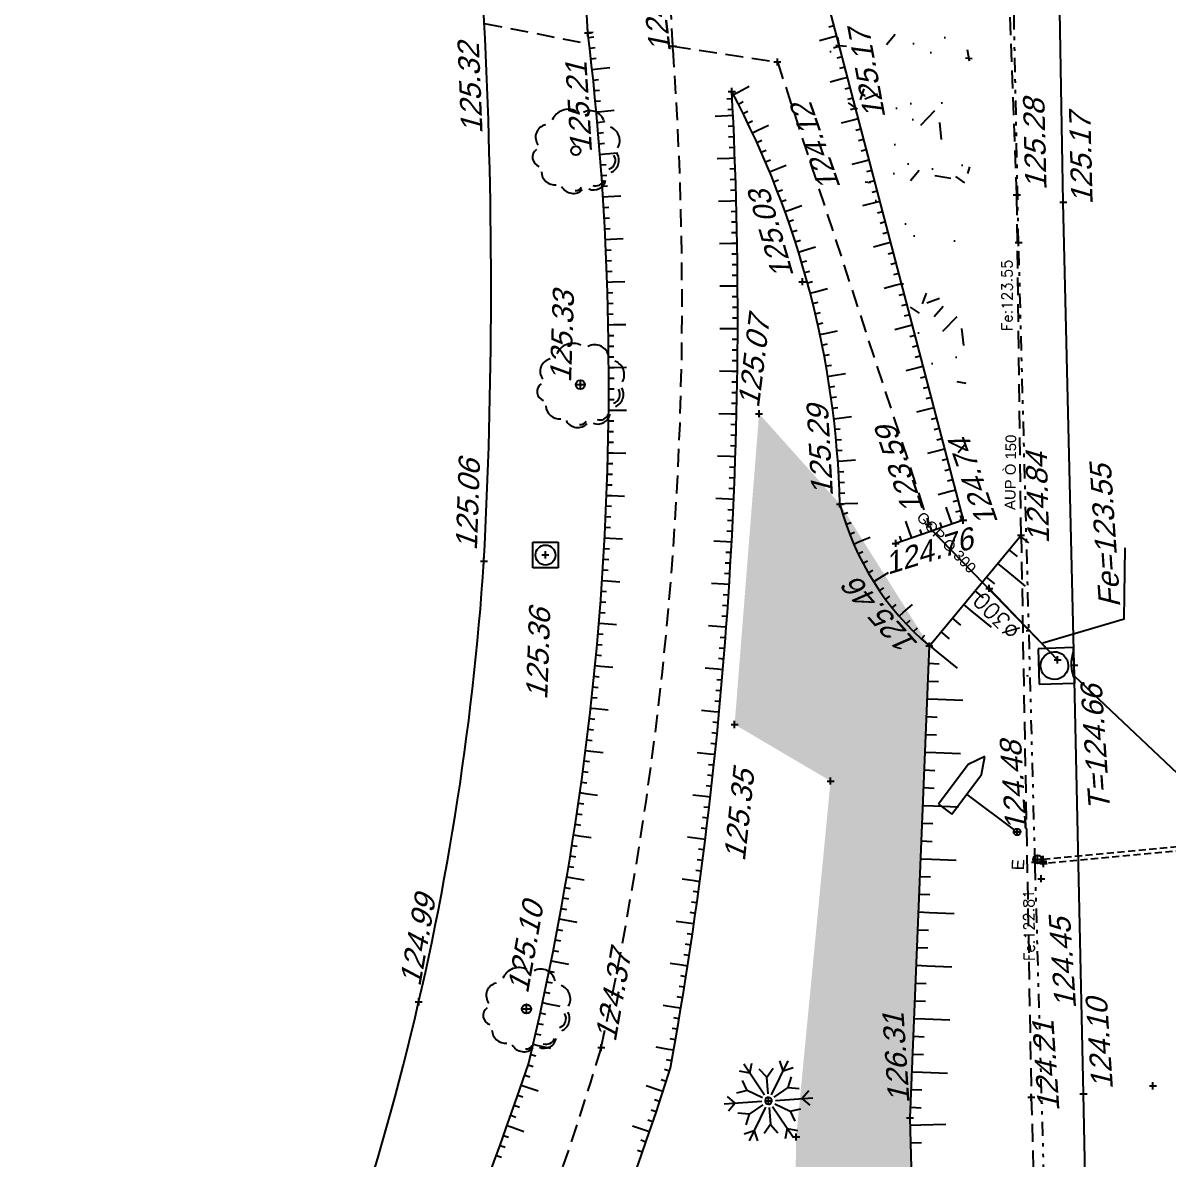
# Model space of a CAD drawing. Header units: metres. Extents: x 1633075 to 1634601, y 8175308 to 8177203.
# Drawn here: x 1633546.88 to 1633579.08, y 8175892.66 to 8175924.62 of the extents above; entities that cross this region are included whole.
import ezdxf

# ---------------------------------------------------------------- set-up
doc = ezdxf.new("R2010")
doc.units = ezdxf.units.M
doc.header["$LTSCALE"] = 2
doc.header["$PDMODE"] = 2
doc.header["$PDSIZE"] = 0.1
for name, pattern in [('201', [0.5, 0.2, -0.1, 0, -0.1, 0, -0.1]), ('211', [0.5, 0.2, -0.1, 0, -0.1, 0, -0.1]), ('266', [2, 1, 1]), ('31', [2, 1, 1]), ('551', [0.15, 0.1, -0.05]), ('CACHE', [0.375, 0.25, -0.125]), ('CACHE2', [4.7625, 3.175, -1.5875]), ('CONTINU', [0])]:
    doc.linetypes.add(name, pattern=pattern)
for name, color, linetype in [('C15785 - ALLEE', 7, 'CACHE'), ('C15785 - ASSAINIS', 6, 'Continuous'), ('C15785 - BORDURES', 7, 'CONTINU'), ('C15785 - BTALUS', 3, 'CACHE'), ('C15785 - EAUP', 5, 'CONTINU'), ('C15785 - EP', 4, 'Continuous'), ('C15785 - HTALUS', 7, 'Continuous'), ('C15785 - MOBILIER', 252, 'Continuous'), ('C15785 - POINT 2D', 7, 'Continuous'), ('C15785 - RECO-GÉN', 5, 'Continuous'), ('C15785 - Talus', 7, 'Continuous'), ('C15785 - VEGET', 3, 'Continuous'), ('C15785 - Z', 7, 'Continuous')]:
    doc.layers.add(name, color=color, linetype=linetype)
doc.styles.add('SIMPLEX', font='simplex_.ttf', dxfattribs={"height": 0.6})
doc.styles.get("Standard").update_dxf_attribs({"font": 'arial.ttf'})
doc.styles.add('TXT', font='txt', dxfattribs={"height": 0.3})
pattern_1 = [(49.50002714, (1050220.128, 8061047.714), (3.640772945, -0.350564668), [0.381, -4.191]), (354.50002714, (1050220.128, 8061047.714), (-0.671486242, 3.827137998), [0.3048, -3.3528]), (99.95102714, (1050220.4313, 8061047.6847), (2.969299724, 3.476555826), [0.3238, -3.5618]), (45.6842271, (1050220.1367, 8061048.73), (5.414037124, -0.888123595), [0.5715, -6.2865]), (96.1356271, (1050220.588, 8061048.656), (4.79108493, 4.906890634), [0.4857, -5.3427]), (350.6840271, (1050220.137, 8061048.73), (4.79109228, 4.90688181), [0.4572, -5.0292]), (20.50002714, (1050220.6425, 8061048.4715), (3.014334644, -2.071692516), [0.381, -4.191]), (325.50002714, (1050220.6425, 8061048.4715), (1.26813822, 3.672833305), [0.3048, -3.3528]), (70.95142714, (1050220.8937, 8061048.2988), (4.282464587, 1.601149064), [0.3238, -3.5618]), (37.00002714, (1050220.1279, 8061047.7139), (0.076526363, 1.6904973657), [0, -3.31216, 0, -3.4036, 0, -3.3655]), (7.00002714, (1050220.1279, 8061047.714), (1.353826008, 1.991873763), [0, -1.94056, 0, -3.23596, 0, -1.2827]), (327.00002714, (1050218.9951, 8061047.7238), (2.7107088696, -0.138233956), [0, -1.27, 0, -3.9624, 0, -5.2578]), (317.00002714, (1050218.487, 8061047.7282), (2.9669082965, 0.482658772), [0, -1.651, 0, -2.63144, 0, -3.7338])]

# ---------------------------------------------------------------- blocks, each defined once
blk = doc.blocks.new('BL19')
at = {"color": 0}
for p, q in [((0.5, 1), (-0.5, 1)), ((-0.5, 1), (-0.5, 0)), ((0.5, 0), (0.5, 1)), ((-0.5, 0), (0.5, 0))]:
    blk.add_line(p, q, dxfattribs=at)
for centre, major_axis, start_param, end_param in [((0.009, 0.554), (-0.275, 0.275), 3.926991, 10.210176), ((0.008, -0.967), (0.742, 0.742), 0.387155, 1.183656)]:
    blk.add_ellipse(centre, major_axis=major_axis, ratio=1, start_param=start_param, end_param=end_param, dxfattribs=at)
blk = doc.blocks.new('TALB100A')
blk.add_line((0, -0.3), (0, -1))
blk = doc.blocks.new('TALB100B')
blk.add_line((0, 0), (0, -0.3))
blk = doc.blocks.new('TALB050A')
blk.add_line((0, -0.15), (0, -0.5))
blk = doc.blocks.new('TALB050B')
blk.add_line((0, 0), (0, -0.15))
blk = doc.blocks.new('T1')
at = {"linetype": '31'}
blk.add_point((0, 0), dxfattribs=at)
blk = doc.blocks.new('ARBN')
blk.add_circle((0, 0), 0.0517)
for centre, radius, start, end in [((-0.088, 0.27), 0.194, 62.9289, 157.9234), ((0.159, 0.288), 0.162, 10.5515, 118.7684), ((-0.313, 0.149), 0.141, 102.3806, 218.1519), ((0.33, 0.115), 0.163, 331.4172, 69.7614), ((-0.381, -0.079), 0.106, 125.5548, 253.3512), ((0.342, -0.106), 0.104, 287.358, 32.9391), ((0.335, -0.105), 0.151, 294.7172, 29.5061), ((-0.236, -0.237), 0.15, 182.2997, 276.8338), ((0.202, -0.304), 0.137, 247.1419, 348.9634), ((0.221, -0.292), 0.104, 254.316, 338.7253), ((-0.027, -0.335), 0.147, 208.1993, 316.9403), ((0.007, -0.38), 0.0689, 259.4414, 333.9219)]:
    blk.add_arc(centre, radius, start, end)
blk = doc.blocks.new('BLSYM082')
at = {"color": 0}
for p, q in [((-0.001, 0.375), (-0.084, 0.459)), ((-0.001, 0.077), (-0.001, 0.5)), ((-0.001, 0.375), (0.083, 0.459)), ((-0.326, 0.188), (-0.356, 0.302)), ((-0.135, 0.231), (-0.252, 0.276)), ((-0.135, 0.231), (-0.117, 0.354)), ((0.132, 0.231), (0.113, 0.355)), ((0.132, 0.231), (0.248, 0.277)), ((0.324, 0.188), (0.354, 0.302)), ((-0.326, 0.188), (-0.439, 0.157)), ((-0.067, 0.038), (-0.434, 0.25)), ((-0.039, 0.066), (-0.135, 0.231)), ((0.038, 0.067), (0.132, 0.231)), ((0.066, 0.039), (0.432, 0.25)), ((0.324, 0.188), (0.438, 0.157)), ((-0.268, -0.001), (-0.365, 0.077)), ((0.077, 0), (0.266, 0.001)), ((0.266, 0.001), (0.363, 0.079)), ((0.266, 0.001), (0.364, -0.077)), ((-0.067, -0.038), (-0.434, -0.25)), ((-0.268, -0.001), (-0.365, -0.079)), ((-0.077, 0), (-0.268, -0.001)), ((-0.039, -0.066), (-0.133, -0.232)), ((-0.001, -0.077), (-0.001, -0.5)), ((0.038, -0.067), (0.133, -0.231)), ((0.067, -0.038), (0.432, -0.25)), ((-0.326, -0.187), (-0.439, -0.157)), ((-0.326, -0.187), (-0.356, -0.301)), ((-0.133, -0.232), (-0.25, -0.277)), ((-0.133, -0.232), (-0.114, -0.355)), ((0.133, -0.231), (0.115, -0.354)), ((0.133, -0.231), (0.25, -0.276)), ((0.324, -0.187), (0.438, -0.157)), ((0.324, -0.187), (0.354, -0.301)), ((-0.001, -0.375), (-0.084, -0.458)), ((-0.001, -0.375), (0.083, -0.458))]:
    blk.add_line(p, q, dxfattribs=at)
blk.add_lwpolyline([(0, 0), (0, 0)], dxfattribs=at)
for start, end in [(0, 180), (180, 0)]:
    blk.add_arc((0, 0), 0.0385, start, end, dxfattribs=at)
blk = doc.blocks.new('TALH050A')
blk.add_line((0, 0.15), (0, 0.5))
blk = doc.blocks.new('TALH050B')
blk.add_line((0, 0), (0, 0.15))

msp = doc.modelspace()

# ---------------------------------------------------------------- hatches: boundary and pattern name
at = {"layer": 'C15785 - VEGET'}
h = msp.add_hatch(dxfattribs=at)
h.set_pattern_fill('AR-CONC', color=256, scale=0.02, angle=-0.5, style=0)
h.set_pattern_definition(pattern_1)
edge = h.paths.add_edge_path()
edge.add_line((1633564.275, 8175960.754), (1633565.298, 8175954.984))
edge.add_line((1633565.298, 8175954.984), (1633566.69, 8175951.114))
edge.add_line((1633566.69, 8175951.114), (1633565.905, 8175943.046))
edge.add_line((1633565.905, 8175943.046), (1633566.477, 8175939.29))
edge.add_line((1633566.477, 8175939.29), (1633566.576, 8175932.491))
edge.add_line((1633566.576, 8175932.491), (1633567.895, 8175929.374))
edge.add_line((1633567.895, 8175929.374), (1633573.319, 8175910.632))
edge.add_line((1633573.319, 8175910.632), (1633573.654, 8175928.042))
edge.add_line((1633573.654, 8175928.042), (1633571.246, 8175960.514))
edge.add_line((1633571.246, 8175960.514), (1633564.666, 8175960.862))
h = msp.add_hatch(dxfattribs=at)
h.set_pattern_fill('AR-CONC', color=256, scale=0.02, angle=-0.5, style=0)
h.set_pattern_definition(pattern_1)
h.paths.add_polyline_path([(1633569.723, 8175827.56), (1633564.784, 8175830.706), (1633565.327, 8175845.854), (1633569.56, 8175850.144), (1633568.097, 8175864.787), (1633568.626, 8175893.281), (1633569.591, 8175903.294), (1633566.894, 8175904.884), (1633567.581, 8175913.627), (1633569.854, 8175911.085), (1633572.368, 8175907.093), (1633571.826, 8175893.819), (1633572.17, 8175869.442), (1633572.913, 8175853.154), (1633572.88, 8175845.469), (1633572.316, 8175837.13), (1633571.582, 8175831.934), (1633571.322, 8175830.19)])

# ---------------------------------------------------------------- linework, layer by layer
at = {"layer": 'C15785 - ALLEE'}
for points in [[(1633574.946, 8175910.21), (1633574.826, 8175919.781), (1633573.888, 8175944.822), (1633572.227, 8175960.552)], [(1633559.857, 8175924.607), (1633562.807, 8175924.029)], [(1633574.946, 8175910.21), (1633575.234, 8175894.398), (1633575.921, 8175870.087)]]:
    msp.add_lwpolyline(points, dxfattribs=at)
at = {"layer": 'C15785 - ASSAINIS'}
for p, q in [((1633561.216, 8175909.291), (1633561.217, 8175910.011)), ((1633561.217, 8175910.011), (1633561.937, 8175910.01)), ((1633561.937, 8175910.01), (1633561.936, 8175909.29)), ((1633561.936, 8175909.29), (1633561.216, 8175909.291))]:
    msp.add_line(p, q, dxfattribs=at)
msp.add_circle((1633561.576, 8175909.65), 0.28, dxfattribs=at)
at = {"layer": 'C15785 - BORDURES'}
msp.add_lwpolyline([(1633577.302, 8175864.945), (1633576.702, 8175894.491), (1633576.439, 8175906.55), (1633576.132, 8175919.579), (1633575.904, 8175932.49)], dxfattribs=at)
for centre, radius, start, end in [((1633413.384, 8175917.139), 146.663, 357.00718, 8.50035), ((1633481.672, 8175914.706), 78.349, 335.11973, 356.17669)]:
    msp.add_arc(centre, radius, start, end, dxfattribs=at)
at = {"layer": 'C15785 - BTALUS'}
msp.add_lwpolyline([(1633565.156, 8175923.968), (1633568.097, 8175923.521), (1633572.348, 8175910.523)], dxfattribs=at)
for centre, radius, start, end in [((1633405.893, 8175916.671), 159.43, 2.6234, 13.88708), ((1633467.449, 8175916.785), 97.97, 347.62951, 4.20471), ((1633487.477, 8175918.192), 78.913, 331.69355, 343.5125)]:
    msp.add_arc(centre, radius, start, end, dxfattribs=at)
at = {"layer": 'C15785 - EAUP', "linetype": '201'}
msp.add_line((1633575.341, 8175901.01), (1633575.571, 8175901.026), dxfattribs=at)
at = {"layer": 'C15785 - EAUP', "linetype": '211'}
msp.add_lwpolyline([(1633574.877, 8175918.439), (1633574.523, 8175935.975), (1633573.614, 8175950.047), (1633572.437, 8175967.219), (1633571.218, 8175979.912), (1633570.516, 8175985.963), (1633571.676, 8175997.918), (1633574.198, 8176009.7), (1633576.178, 8176015.424, -0.035448), (1633581.326, 8176026.287, -0.032532), (1633585.094, 8176031.984, -0.03162), (1633591.714, 8176039.799, -0.037725), (1633599.864, 8176047.147, -0.041893), (1633607.62, 8176052.079, -0.055921), (1633624.174, 8176058.799, -0.055921), (1633641.563, 8176061.637), (1633671.884, 8176064.919, -0.002476), (1633677.865, 8176065.49, 0.00268), (1633683.845, 8176066.065, 0.003489), (1633704.156, 8176068.296, -0.006617)], format="xyb", dxfattribs=at)
msp.add_lwpolyline([(1633575.66, 8175847.477), (1633576.126, 8175856.573), (1633575.855, 8175868.436), (1633575.845, 8175884.157), (1633575.794, 8175884.914), (1633575.341, 8175901.01), (1633574.877, 8175918.439)], dxfattribs=at)
at = {"layer": 'C15785 - EAUP', "linetype": '551'}
msp.add_lwpolyline([(1633590.252, 8175902.36), (1633575.576, 8175900.972), (1633575.565, 8175901.092), (1633590.241, 8175902.48)], dxfattribs=at)
at = {"layer": 'C15785 - EAUP'}
msp.add_circle((1633575.408, 8175901.091, -77.215), 0.12, dxfattribs=at)
at = {"layer": 'C15785 - EP', "linetype": 'CACHE2'}
msp.add_line((1633575.718, 8175906.965), (1633572.399, 8175910.387), dxfattribs=at)
at = {"layer": 'C15785 - EP', "linetype": '266'}
msp.add_line((1633575.974, 8175906.704), (1633574.053, 8175908.714), dxfattribs=at)
at = {"layer": 'C15785 - EP', "linetype": 'CONTINU'}
msp.add_line((1633576.446, 8175906.248), (1633584.524, 8175898.587), dxfattribs=at)
at = {"layer": 'C15785 - EP', "flags": 128}
msp.add_lwpolyline([(1633575.556, 8175907.18), (1633577.847, 8175907.854), (1633577.872, 8175909.856)], dxfattribs=at)
at = {"layer": 'C15785 - HTALUS'}
for p, q in [((1633569.556, 8175925.028), (1633573.319, 8175910.632)), ((1633573.319, 8175910.632), (1633571.421, 8175909.98))]:
    msp.add_line(p, q, dxfattribs=at)
for points in [[(1633567.064, 8175849.696), (1633563.854, 8175844.764), (1633548.507, 8175859.631, -0.271909), (1633547.578, 8175867.758, 0.064875), (1633561.097, 8175895.326, 0.088542), (1633562.77, 8175924.342)], [(1633567.064, 8175849.696), (1633553.393, 8175862.037, -0.180234), (1633550.819, 8175866.713, -0.109851), (1633553.023, 8175870.721, 0.075174), (1633565.092, 8175895.223, 0.057715), (1633566.815, 8175922.691)], [(1633557.861, 8175826.953, 0.651877), (1633571.322, 8175830.19, 0.038386), (1633572.913, 8175853.154), (1633571.826, 8175893.819), (1633572.368, 8175907.093), (1633574.946, 8175910.21)]]:
    msp.add_lwpolyline(points, format="xyb", dxfattribs=at)
for centre, radius, start, end in [((1633351.415, 8175910.254), 211.824, 3.81347, 12.66132), ((1633543.64, 8175910.422), 26.222, 1.4484, 27.8968), ((1633577.417, 8175913.061), 7.817, 194.6397, 229.7666)]:
    msp.add_arc(centre, radius, start, end, dxfattribs=at)
at = {"layer": 'C15785 - MOBILIER'}
for p, q in [((1633573.463, 8175903.755), (1633572.628, 8175902.639)), ((1633573.925, 8175903.985), (1633573.463, 8175903.755)), ((1633573.835, 8175903.478), (1633573.925, 8175903.985)), ((1633573, 8175902.361), (1633573.835, 8175903.478)), ((1633573.417, 8175902.919), (1633574.759, 8175901.916)), ((1633572.628, 8175902.639), (1633573, 8175902.361))]:
    msp.add_line(p, q, dxfattribs=at)
msp.add_circle((1633574.833, 8175901.861), 0.0927, dxfattribs=at)
at = {"layer": 'C15785 - POINT 2D'}
for p in [(1633562.77, 8175924.342), (1633565.156, 8175923.968), (1633568.097, 8175923.521), (1633566.815, 8175922.691), (1633574.826, 8175919.781), (1633576.132, 8175919.579), (1633568.801, 8175917.34), (1633562.557, 8175914.444), (1633567.581, 8175913.627), (1633569.854, 8175911.085), (1633572.348, 8175910.523), (1633573.319, 8175910.632), (1633574.946, 8175910.21), (1633571.421, 8175909.98), (1633559.847, 8175909.482), (1633561.574, 8175909.657), (1633572.368, 8175907.093), (1633576.439, 8175906.55), (1633566.894, 8175904.884), (1633569.591, 8175903.294), (1633574.833, 8175901.861), (1633575.408, 8175901.091), (1633575.516, 8175900.545), (1633558.014, 8175897.083), (1633561.042, 8175896.883), (1633563.145, 8175895.796), (1633578.653, 8175894.721), (1633567.847, 8175894.298), (1633575.234, 8175894.398), (1633576.702, 8175894.491), (1633571.826, 8175893.819), (1633568.626, 8175893.281)]:
    msp.add_point(p, dxfattribs=at)
at = {"layer": 'C15785 - RECO-GÉN'}
msp.add_line((1633575.181, 8175907.515), (1633575.092, 8175907.509), dxfattribs=at)
at = {"layer": 'C15785 - RECO-GÉN', "color": 7}
msp.add_line((1633575.109, 8175906.256), (1633575.159, 8175906.26), dxfattribs=at)

# ---------------------------------------------------------------- block references
at = {"layer": 'C15785 - EAUP'}
for p, rotation in [((1633574.877, 8175918.439), 1.524786148027926), ((1633575.565, 8175901.092), 275.4036711359254), ((1633575.565, 8175901.092), 183.8888561469072), ((1633575.571, 8175901.026), 273.934395144648), ((1633575.341, 8175901.01), 1.524786148027926), ((1633575.576, 8175900.972), 275.4036711359254), ((1633575.576, 8175900.972), 183.8888561469072)]:
    msp.add_blockref('T1', p, dxfattribs=dict(at, rotation=rotation))
at = {"layer": 'C15785 - EP', "rotation": 43.71210514221021}
for p in [(1633574.053, 8175908.714), (1633575.974, 8175906.704)]:
    msp.add_blockref('T1', p, dxfattribs=at)
at = {"layer": 'C15785 - EP', "linetype": 'CACHE2', "rotation": 91.93397923896288}
msp.add_blockref('BL19', (1633576.439, 8175906.55), dxfattribs=at)
at = {"layer": 'C15785 - Talus'}
for name, p, rotation in [('TALB050B', (1633562.769, 8175924.352), 93.81636775281858), ('TALB050B', (1633569.685, 8175924.534), 284.6467393318014), ('TALB050B', (1633562.786, 8175924.207), 96.7259447018777), ('TALB050A', (1633569.761, 8175924.244), 284.6467393318014), ('TALB050B', (1633569.761, 8175924.244), 284.6467393318014), ('TALB050B', (1633562.82, 8175923.909), 96.51811152431719), ('TALB050B', (1633569.837, 8175923.954), 284.6467393318014), ('TALB050B', (1633569.913, 8175923.664), 284.6467393318014), ('TALB050B', (1633562.854, 8175923.611), 96.31027833048515), ('TALB050A', (1633562.886, 8175923.313), 96.1024451527756), ('TALB050B', (1633569.989, 8175923.373), 284.6467393318014), ('TALB050B', (1633562.886, 8175923.313), 96.1024451527756), ('TALB050B', (1633562.918, 8175923.014), 95.89461196247856), ('TALB050A', (1633570.065, 8175923.083), 284.6467393318014), ('TALB050B', (1633570.065, 8175923.083), 284.6467393318014), ('TALB050B', (1633562.948, 8175922.716), 95.68677878014196), ('TALB050A', (1633566.86, 8175922.605), 117.6849707536332), ('TALB050B', (1633570.14, 8175922.793), 284.6467393318014), ('TALB050B', (1633562.977, 8175922.417), 95.4789455976797), ('TALB050B', (1633566.828, 8175922.489), 273.8857161189835), ('TALB050B', (1633566.86, 8175922.605), 117.6849707536332), ('TALB050B', (1633566.998, 8175922.339), 117.0294627188037), ('TALB050B', (1633570.216, 8175922.503), 284.6467393318014), ('TALB050B', (1633563.005, 8175922.119), 95.2711124097558), ('TALB050A', (1633563.005, 8175922.119), 95.2711124097558), ('TALB050B', (1633566.849, 8175922.189), 273.8857161189835), ('TALB050B', (1633567.133, 8175922.071), 116.3739546891586), ('TALB050B', (1633570.292, 8175922.212), 284.6467393318014), ('TALB050B', (1633563.032, 8175921.82), 95.06327923442909), ('TALH050A', (1633566.849, 8175922.012), 92.69246013961956), ('TALH050B', (1633566.849, 8175922.012), 92.69246013961956), ('TALB050B', (1633567.264, 8175921.802), 115.7184466443901), ('TALB050A', (1633567.393, 8175921.53), 115.0629386144435), ('TALB050A', (1633570.368, 8175921.922), 284.6467393318014), ('TALB050B', (1633570.368, 8175921.922), 284.6467393318014), ('TALB050B', (1633563.058, 8175921.521), 94.8554460486428), ('TALH050B', (1633566.862, 8175921.713), 92.54876056087186), ('TALH050B', (1633566.875, 8175921.413), 92.40506097324726), ('TALB050B', (1633567.393, 8175921.53), 115.0629386144435), ('TALB050B', (1633570.444, 8175921.632), 284.6467393318014), ('TALB050B', (1633563.083, 8175921.222), 94.64761285676208), ('TALH050B', (1633566.887, 8175921.113), 92.26136139486674), ('TALB050B', (1633567.518, 8175921.258), 114.4074305966365), ('TALB050B', (1633570.52, 8175921.342), 284.6467393318014), ('TALB050B', (1633563.107, 8175920.923), 94.43977968020538), ('TALB050A', (1633563.107, 8175920.923), 94.43977968020538), ('TALH050A', (1633566.899, 8175920.813), 92.11766180371033), ('TALH050B', (1633566.899, 8175920.813), 92.11766180371033), ('TALB050B', (1633567.641, 8175920.984), 113.7519225557071), ('TALB050B', (1633567.76, 8175920.709), 113.096414514003), ('TALB050B', (1633570.596, 8175921.051), 284.6467393318014), ('TALB050B', (1633563.13, 8175920.624), 94.23194649668427), ('TALH050B', (1633566.91, 8175920.513), 91.97396221756884), ('TALB050B', (1633567.876, 8175920.432), 112.4409064725258), ('TALB050A', (1633567.876, 8175920.432), 112.4409064725258), ('TALB050A', (1633570.671, 8175920.761), 284.6467393318014), ('TALB050B', (1633570.671, 8175920.761), 284.6467393318014), ('TALB050B', (1633570.747, 8175920.471), 284.6467393318014), ('TALB050B', (1633563.151, 8175920.325), 94.02411331874113), ('TALH050B', (1633566.92, 8175920.214), 91.83026263900186), ('TALB050B', (1633567.989, 8175920.154), 111.7853984651283), ('TALB050B', (1633570.823, 8175920.181), 284.6467393318014), ('TALB050B', (1633563.172, 8175920.025), 93.81628012781246), ('TALH050B', (1633566.929, 8175919.914), 91.68656305754725), ('TALB050B', (1633568.099, 8175919.875), 111.1298904350725), ('TALB050B', (1633570.899, 8175919.89), 284.6467393318014), ('TALB050B', (1633563.191, 8175919.726), 93.60844695154219), ('TALB050A', (1633563.191, 8175919.726), 93.60844695154219), ('TALH050A', (1633566.937, 8175919.614), 91.54286346446641), ('TALH050B', (1633566.937, 8175919.614), 91.54286346446641), ('TALB050B', (1633568.205, 8175919.595), 110.4743823817822), ('TALB050A', (1633568.309, 8175919.313), 109.818874357199), ('TALB050A', (1633570.975, 8175919.6), 284.6467393318014), ('TALB050B', (1633570.975, 8175919.6), 284.6467393318014), ('TALB050B', (1633563.209, 8175919.427), 93.40061375844147), ('TALH050B', (1633566.945, 8175919.314), 91.39916387742237), ('TALB050B', (1633568.309, 8175919.313), 109.818874357199), ('TALB050B', (1633571.051, 8175919.31), 284.6467393318014), ('TALB050B', (1633563.227, 8175919.127), 93.19278058001838), ('TALB050B', (1633563.243, 8175918.828), 92.98494739454935), ('TALH050B', (1633566.952, 8175919.014), 91.25546429928545), ('TALB050B', (1633568.409, 8175919.03), 109.1633663258635), ('TALB050B', (1633571.127, 8175919.02), 284.6467393318014), ('TALB050B', (1633563.258, 8175918.528), 92.77711420941543), ('TALB050A', (1633563.258, 8175918.528), 92.77711420941543), ('TALH050B', (1633566.958, 8175918.714), 91.1117647075075), ('TALB050B', (1633568.506, 8175918.746), 108.5078582907274), ('TALB050B', (1633571.202, 8175918.729), 284.6467393318014), ('TALB050B', (1633563.272, 8175918.228), 92.56928102379473), ('TALH050A', (1633566.964, 8175918.414), 90.9680651307496), ('TALH050B', (1633566.964, 8175918.414), 90.9680651307496), ('TALB050B', (1633568.599, 8175918.461), 107.8523502602724), ('TALB050B', (1633568.69, 8175918.175), 107.1968422173364), ('TALB050A', (1633568.69, 8175918.175), 107.1968422173364), ('TALB050A', (1633571.278, 8175918.439), 284.6467393318014), ('TALB050B', (1633571.278, 8175918.439), 284.6467393318014), ('TALB050B', (1633563.285, 8175917.929), 92.36144784241205), ('TALH050B', (1633566.968, 8175918.114), 90.82436554733685), ('TALB050B', (1633568.777, 8175917.888), 106.5413342028039), ('TALB050B', (1633571.354, 8175918.149), 284.6467393318014), ('TALB050B', (1633563.297, 8175917.629), 92.15361466543968), ('TALH050B', (1633566.972, 8175917.814), 90.68066595881665), ('TALB050B', (1633568.86, 8175917.6), 105.885826168015), ('TALB050B', (1633571.43, 8175917.859), 284.6467393318014), ('TALB050B', (1633571.506, 8175917.568), 284.6467393318014), ('TALB050B', (1633563.307, 8175917.329), 91.94578147449315), ('TALB050A', (1633563.307, 8175917.329), 91.94578147449315), ('TALH050B', (1633566.975, 8175917.514), 90.53696637043808), ('TALB050B', (1633568.941, 8175917.311), 105.2303181310476), ('TALB050A', (1633571.582, 8175917.278), 284.6467393318014), ('TALB050B', (1633571.582, 8175917.278), 284.6467393318014), ('TALB050B', (1633563.317, 8175917.029), 91.73794829242345), ('TALH050A', (1633566.978, 8175917.214), 90.39326678412144), ('TALH050B', (1633566.978, 8175917.214), 90.39326678412144), ('TALH050B', (1633566.979, 8175916.914), 90.24956720363994), ('TALB050B', (1633569.018, 8175917.021), 104.5748101005852), ('TALB050A', (1633569.018, 8175917.021), 104.5748101005852), ('TALB050B', (1633571.658, 8175916.988), 284.6467393318014), ('TALB050B', (1633563.326, 8175916.729), 91.5301151084831), ('TALH050B', (1633566.98, 8175916.614), 90.1058676188552), ('TALB050B', (1633569.092, 8175916.73), 103.9193020678369), ('TALB050B', (1633571.733, 8175916.698), 284.6467393318014), ('TALB050B', (1633563.333, 8175916.429), 91.32228192614298), ('TALH050B', (1633566.981, 8175916.314), 89.96216803300793), ('TALB050B', (1633569.162, 8175916.439), 103.2637940262497), ('TALB050B', (1633571.809, 8175916.407), 284.6467393318014), ('TALB050B', (1633563.339, 8175916.129), 91.11444874449755), ('TALB050A', (1633563.339, 8175916.129), 91.11444874449755), ('TALH050A', (1633566.98, 8175916.014), 89.81846844935592), ('TALH050B', (1633566.98, 8175916.014), 89.81846844935592), ('TALB050B', (1633569.23, 8175916.146), 102.608286009294), ('TALB050A', (1633569.293, 8175915.853), 101.95277796252), ('TALB050A', (1633571.885, 8175916.117), 284.6467393318014), ('TALB050B', (1633571.885, 8175916.117), 284.6467393318014), ('TALB050B', (1633563.345, 8175915.829), 90.90661556440149), ('TALH050B', (1633566.979, 8175915.714), 89.67476887115083), ('TALB050B', (1633569.293, 8175915.853), 101.95277796252), ('TALB050B', (1633571.961, 8175915.827), 284.6467393318014), ('TALB050B', (1633563.349, 8175915.529), 90.69878237401836), ('TALH050B', (1633566.977, 8175915.414), 89.53106928783882), ('TALB050B', (1633569.354, 8175915.559), 101.2972699312884), ('TALB050B', (1633569.411, 8175915.265), 100.6417619065226), ('TALB050B', (1633572.037, 8175915.537), 284.6467393318014), ('TALB050B', (1633563.352, 8175915.229), 90.49094918635411), ('TALH050B', (1633566.974, 8175915.114), 89.38736968999154), ('TALB050B', (1633569.465, 8175914.97), 99.9862538647233), ('TALB050B', (1633572.113, 8175915.246), 284.6467393318014), ('TALB050B', (1633563.354, 8175914.929), 90.28311600156077), ('TALB050A', (1633563.354, 8175914.929), 90.28311600156077), ('TALH050A', (1633566.97, 8175914.814), 89.24367010778697), ('TALH050B', (1633566.97, 8175914.814), 89.24367010778697), ('TALB050B', (1633569.515, 8175914.674), 99.33074584297802), ('TALB050A', (1633569.515, 8175914.674), 99.33074584297802), ('TALB050A', (1633572.189, 8175914.956), 284.6467393318014), ('TALB050B', (1633572.189, 8175914.956), 284.6467393318014), ('TALB050B', (1633572.264, 8175914.666), 284.6467393318014), ('TALB050B', (1633563.355, 8175914.629), 90.07528282027026), ('TALB050B', (1633563.355, 8175914.329), 89.86744964225568), ('TALH050B', (1633566.966, 8175914.514), 89.09997052961023), ('TALB050B', (1633569.562, 8175914.378), 98.6752377977069), ('TALB050B', (1633572.34, 8175914.376), 284.6467393318014), ('TALB050B', (1633563.354, 8175914.029), 89.65961645428253), ('TALH050B', (1633566.961, 8175914.214), 88.95627094751728), ('TALB050B', (1633569.605, 8175914.081), 98.01972977077907), ('TALB050B', (1633572.416, 8175914.085), 284.6467393318014), ('TALB050B', (1633563.351, 8175913.73), 89.45178327019863), ('TALB050A', (1633563.351, 8175913.73), 89.45178327019863), ('TALH050B', (1633566.955, 8175913.914), 88.81257136394339), ('TALB050B', (1633569.646, 8175913.784), 97.36422174458241), ('TALB050A', (1633572.492, 8175913.795), 284.6467393318014), ('TALB050B', (1633572.492, 8175913.795), 284.6467393318014), ('TALB050B', (1633563.348, 8175913.43), 89.24395008971175), ('TALH050A', (1633566.948, 8175913.615), 88.66887176852582), ('TALH050B', (1633566.948, 8175913.615), 88.66887176852582), ('TALB050B', (1633569.682, 8175913.486), 96.70871371521), ('TALB050A', (1633569.682, 8175913.486), 96.70871371521), ('TALB050B', (1633572.568, 8175913.505), 284.6467393318014), ('TALB050B', (1633563.343, 8175913.13), 89.03611689983241), ('TALH050B', (1633566.941, 8175913.315), 88.52517219072384), ('TALB050B', (1633569.716, 8175913.188), 96.05320567445497), ('TALB050B', (1633572.644, 8175913.215), 284.6467393318014), ('TALB050B', (1633563.338, 8175912.83), 88.8282837278374), ('TALH050B', (1633566.924, 8175912.715), 88.23777301452488), ('TALH050B', (1633566.933, 8175913.015), 88.38147260945323), ('TALB050B', (1633569.746, 8175912.889), 95.39769764649776), ('TALB050B', (1633572.72, 8175912.924), 284.6467393318014), ('TALB050B', (1633563.331, 8175912.53), 88.62045053442036), ('TALB050A', (1633563.331, 8175912.53), 88.62045053442036), ('TALH050A', (1633566.914, 8175912.415), 88.09407343549535), ('TALH050B', (1633566.914, 8175912.415), 88.09407343549535), ('TALB050B', (1633569.772, 8175912.59), 94.74218961710017), ('TALB050A', (1633572.795, 8175912.634), 284.6467393318014), ('TALB050B', (1633572.795, 8175912.634), 284.6467393318014), ('TALB050B', (1633563.323, 8175912.23), 88.41261736026183), ('TALH050B', (1633566.904, 8175912.115), 87.95037384830592), ('TALB050B', (1633569.795, 8175912.291), 94.08668157194985), ('TALB050A', (1633569.795, 8175912.291), 94.08668157194985), ('TALB050B', (1633572.871, 8175912.344), 284.6467393318014), ('TALB050B', (1633563.314, 8175911.93), 88.20478416751516), ('TALH050B', (1633566.893, 8175911.815), 87.80667427268003), ('TALB050B', (1633569.815, 8175911.992), 93.43117354449323), ('TALB050B', (1633572.947, 8175912.054), 284.6467393318014), ('TALB050B', (1633573.023, 8175911.763), 284.6467393318014), ('TALB050B', (1633563.305, 8175911.63), 87.9969509950621), ('TALH050B', (1633566.881, 8175911.516), 87.66297468256529), ('TALB050B', (1633569.831, 8175911.692), 92.77566550945659), ('TALB050A', (1633573.099, 8175911.473), 284.6467393318014), ('TALB050B', (1633573.099, 8175911.473), 284.6467393318014), ('TALB050B', (1633563.294, 8175911.33), 87.78911780671548), ('TALB050A', (1633563.294, 8175911.33), 87.78911780671548), ('TALH050A', (1633566.868, 8175911.216), 87.51927509794898), ('TALH050B', (1633566.868, 8175911.216), 87.51927509794898), ('TALB050B', (1633569.844, 8175911.393), 92.12015747783641), ('TALB050A', (1633569.853, 8175911.093), 91.4646494524051), ('TALB050B', (1633573.175, 8175911.183), 284.6467393318014), ('TALB050B', (1633563.281, 8175911.031), 87.58128461605355), ('TALH050B', (1633566.855, 8175910.916), 87.37557551041547), ('TALB050B', (1633569.853, 8175911.093), 91.4646494524051), ('TALB050B', (1633569.933, 8175910.804), 106.7841041471903), ('TALB050A', (1633573.006, 8175910.525), 198.9733200376072), ('TALB050B', (1633573.251, 8175910.893), 284.6467393318014), ('TALB050B', (1633563.268, 8175910.731), 87.37345143833547), ('TALH050B', (1633566.841, 8175910.617), 87.23187593319133), ('TALB050B', (1633570.025, 8175910.518), 108.9829377712783), ('TALB050A', (1633571.871, 8175910.134), 198.9733200376072), ('TALB050B', (1633572.438, 8175910.329), 198.9733200376072), ('TALB050B', (1633572.722, 8175910.427), 198.9733200376072), ('TALB050B', (1633573.006, 8175910.525), 198.9733200376072), ('TALB050B', (1633573.29, 8175910.622), 198.9733200376072), ('TALB050B', (1633563.254, 8175910.431), 87.16561825398931), ('TALH050B', (1633566.826, 8175910.317), 87.0881763467082), ('TALB050B', (1633570.128, 8175910.236), 111.1817713970962), ('TALB050A', (1633570.242, 8175909.959), 113.3806050161123), ('TALB050B', (1633571.587, 8175910.037), 198.9733200376072), ('TALB050B', (1633571.871, 8175910.134), 198.9733200376072), ('TALB050B', (1633572.155, 8175910.232), 198.9733200376072), ('TALB100B', (1633574.925, 8175910.184), 50.39998428877162), ('TALB050B', (1633563.222, 8175909.832), 86.74995189033677), ('TALB050B', (1633563.239, 8175910.132), 86.95778507337324), ('TALB050A', (1633563.239, 8175910.132), 86.95778507337324), ('TALH050A', (1633566.811, 8175910.017), 86.944476755839), ('TALH050B', (1633566.811, 8175910.017), 86.944476755839), ('TALB050B', (1633570.242, 8175909.959), 113.3806050161123), ('TALB050B', (1633563.205, 8175909.533), 86.54211869650817), ('TALH050B', (1633566.794, 8175909.718), 86.80077717587069), ('TALB050B', (1633570.366, 8175909.686), 115.5794386297185), ('TALB100B', (1633574.606, 8175909.799), 50.39998428877162), ('TALB050B', (1633563.186, 8175909.233), 86.33428552353558), ('TALH050B', (1633566.777, 8175909.418), 86.65707758786819), ('TALB050B', (1633570.501, 8175909.418), 117.7782722631771), ('TALB050B', (1633570.645, 8175909.155), 119.9771058745259), ('TALB100B', (1633574.287, 8175909.413), 50.39998428877162), ('TALB100A', (1633574.287, 8175909.413), 50.39998428877162), ('TALB050B', (1633563.166, 8175908.934), 86.1264523328141), ('TALB050A', (1633563.166, 8175908.934), 86.1264523328141), ('TALH050A', (1633566.741, 8175908.819), 86.36967841442879), ('TALH050B', (1633566.759, 8175909.119), 86.51337800692892), ('TALB050B', (1633570.8, 8175908.898), 122.1759395103498), ('TALB050A', (1633570.8, 8175908.898), 122.1759395103498), ('TALB100B', (1633573.968, 8175909.028), 50.39998428877162), ('TALB050B', (1633563.145, 8175908.634), 85.91861914940463), ('TALH050B', (1633566.721, 8175908.52), 86.22597883849615), ('TALH050B', (1633566.741, 8175908.819), 86.36967841442879), ('TALB050B', (1633570.965, 8175908.647), 124.3747731073317), ('TALB100B', (1633573.65, 8175908.643), 50.39998428877162), ('TALB050B', (1633563.123, 8175908.335), 85.71078597426082), ('TALH050B', (1633566.701, 8175908.221), 86.08227924741199), ('TALB050B', (1633571.139, 8175908.403), 126.5736067212607), ('TALB050B', (1633571.322, 8175908.166), 128.7724403386477), ('TALB050A', (1633571.515, 8175907.935), 130.9712739792987), ('TALB100B', (1633573.331, 8175908.258), 50.39998428877162), ('TALB050B', (1633563.1, 8175908.036), 85.50295279300943), ('TALH050B', (1633566.68, 8175907.921), 85.93857966892853), ('TALB050B', (1633571.515, 8175907.935), 130.9712739792987), ('TALB100A', (1633573.331, 8175908.258), 50.39998428877162), ('TALB050B', (1633563.076, 8175907.737), 85.29511959674088), ('TALB050A', (1633563.076, 8175907.737), 85.29511959674088), ('TALH050A', (1633566.659, 8175907.622), 85.79488008476588), ('TALH050B', (1633566.659, 8175907.622), 85.79488008476588), ('TALB050B', (1633571.716, 8175907.713), 133.1701075898432), ('TALB050B', (1633571.925, 8175907.498), 135.3689412195609), ('TALB100B', (1633573.012, 8175907.872), 50.39998428877162), ('TALB050B', (1633563.051, 8175907.438), 85.08728642020974), ('TALH050B', (1633566.636, 8175907.323), 85.65118049038847), ('TALB050B', (1633572.143, 8175907.291), 137.5677748209532), ('TALB100B', (1633572.694, 8175907.487), 50.39998428877162), ('TALB050B', (1633563.025, 8175907.139), 84.87945324105918), ('TALH050B', (1633566.613, 8175907.024), 85.50748091320973), ('TALB100B', (1633572.375, 8175907.102), 50.39998428877162), ('TALB050B', (1633562.998, 8175906.841), 84.67162004495671), ('TALH050B', (1633566.589, 8175906.725), 85.3637813310589), ('TALB100B', (1633572.348, 8175906.605), 87.66242865428639), ('TALB100A', (1633572.375, 8175907.102), 50.39998428877162), ('TALB050B', (1633562.969, 8175906.542), 84.46378686788506), ('TALB050A', (1633562.969, 8175906.542), 84.46378686788506), ('TALH050A', (1633566.565, 8175906.426), 85.220081743794), ('TALH050B', (1633566.565, 8175906.426), 85.220081743794), ('TALB050B', (1633562.94, 8175906.243), 84.25595368633681), ('TALH050B', (1633566.539, 8175906.127), 85.07638216499163), ('TALB100B', (1633572.327, 8175906.105), 87.66242865428639), ('TALB050B', (1633562.878, 8175905.647), 83.84028731674495), ('TALB050B', (1633562.909, 8175905.945), 84.04812049192556), ('TALH050B', (1633566.513, 8175905.828), 84.93268257702074), ('TALB050B', (1633562.845, 8175905.348), 83.63245412850519), ('TALB050A', (1633562.845, 8175905.348), 83.63245412850519), ('TALH050B', (1633566.486, 8175905.529), 84.78898298428287), ('TALB100B', (1633572.307, 8175905.606), 87.66242865428639), ('TALB100A', (1633572.307, 8175905.606), 87.66242865428639), ('TALB050B', (1633562.811, 8175905.05), 83.42462093966907), ('TALH050A', (1633566.459, 8175905.231), 84.64528340917094), ('TALH050B', (1633566.459, 8175905.231), 84.64528340917094), ('TALB100B', (1633572.287, 8175905.106), 87.66242865428639), ('TALB050B', (1633562.776, 8175904.752), 83.21678776780693), ('TALH050B', (1633566.43, 8175904.932), 84.50158381607635), ('TALB050B', (1633562.74, 8175904.455), 83.00895457965827), ('TALH050B', (1633566.371, 8175904.335), 84.2141846580743), ('TALH050B', (1633566.401, 8175904.633), 84.35788422746096), ('TALB100B', (1633572.266, 8175904.606), 87.66242865428639), ('TALB050B', (1633562.703, 8175904.157), 82.80112139363851), ('TALB050A', (1633562.703, 8175904.157), 82.80112139363851), ('TALH050A', (1633566.341, 8175904.036), 84.07048506151249), ('TALH050B', (1633566.341, 8175904.036), 84.07048506151249), ('TALB100B', (1633572.246, 8175904.107), 87.66242865428639), ('TALB100A', (1633572.246, 8175904.107), 87.66242865428639), ('TALB050B', (1633562.665, 8175903.859), 82.5932882152183), ('TALH050B', (1633566.309, 8175903.738), 83.92678547887189), ('TALB050B', (1633562.626, 8175903.562), 82.38545503043123), ('TALH050B', (1633566.277, 8175903.44), 83.78308589883099), ('TALB100B', (1633572.225, 8175903.607), 87.66242865428639), ('TALB050B', (1633562.586, 8175903.265), 82.17762185102008), ('TALH050B', (1633566.244, 8175903.142), 83.63938631951184), ('TALB100B', (1633572.205, 8175903.108), 87.66242865428639), ('TALB050B', (1633562.544, 8175902.967), 81.96978866258672), ('TALB050A', (1633562.544, 8175902.967), 81.96978866258672), ('TALH050A', (1633566.211, 8175902.843), 83.49568672363156), ('TALH050B', (1633566.211, 8175902.843), 83.49568672363156), ('TALB050B', (1633562.502, 8175902.67), 81.76195548483253), ('TALH050B', (1633566.176, 8175902.545), 83.35198713992251), ('TALB100B', (1633572.185, 8175902.608), 87.66242865428639), ('TALB100A', (1633572.185, 8175902.608), 87.66242865428639), ('TALB050B', (1633562.458, 8175902.374), 81.5541222960093), ('TALH050B', (1633566.141, 8175902.247), 83.20828755855196), ('TALB100B', (1633572.164, 8175902.108), 87.66242865428639), ('TALB050B', (1633562.368, 8175901.78), 81.13845593288767), ('TALB050B', (1633562.414, 8175902.077), 81.34628910261074), ('TALH050B', (1633566.105, 8175901.95), 83.06458796882488), ('TALB050B', (1633562.321, 8175901.484), 80.93062274287121), ('TALB050A', (1633562.368, 8175901.78), 81.13845593288767), ('TALH050A', (1633566.069, 8175901.652), 82.92088838715993), ('TALH050B', (1633566.069, 8175901.652), 82.92088838715993), ('TALB100B', (1633572.144, 8175901.609), 87.66242865428639), ('TALB050B', (1633562.273, 8175901.188), 80.72278956437144), ('TALH050B', (1633566.031, 8175901.354), 82.77718880963198), ('TALB050B', (1633562.224, 8175900.892), 80.51495637865396), ('TALH050B', (1633565.993, 8175901.057), 82.63348922588487), ('TALB100B', (1633572.124, 8175901.109), 87.66242865428639), ('TALB100A', (1633572.124, 8175901.109), 87.66242865428639), ('TALB050B', (1633562.174, 8175900.596), 80.30712319207669), ('TALB050A', (1633562.174, 8175900.596), 80.30712319207669), ('TALH050A', (1633565.915, 8175900.462), 82.3460900444937), ('TALH050B', (1633565.915, 8175900.462), 82.3460900444937), ('TALH050B', (1633565.954, 8175900.759), 82.48978962532227), ('TALB100B', (1633572.103, 8175900.61), 87.66242865428639), ('TALB050B', (1633562.123, 8175900.301), 80.09929001174486), ('TALH050B', (1633565.875, 8175900.165), 82.2023904654714), ('TALB050B', (1633562.071, 8175900.005), 79.89145683111995), ('TALH050B', (1633565.833, 8175899.867), 82.05869088540999), ('TALB100B', (1633572.083, 8175900.11), 87.66242865428639), ('TALB050B', (1633562.018, 8175899.71), 79.68362363947394), ('TALH050B', (1633565.792, 8175899.57), 81.91499130058536), ('TALB100B', (1633572.062, 8175899.611), 87.66242865428639), ('TALB100A', (1633572.062, 8175899.611), 87.66242865428639), ('TALB050B', (1633561.964, 8175899.415), 79.47579045234278), ('TALB050A', (1633561.964, 8175899.415), 79.47579045234278), ('TALH050A', (1633565.749, 8175899.273), 81.77129171266071), ('TALH050B', (1633565.749, 8175899.273), 81.77129171266071), ('TALB050B', (1633561.908, 8175899.12), 79.26795726880383), ('TALH050B', (1633565.706, 8175898.976), 81.62759211946245), ('TALB100B', (1633572.042, 8175899.111), 87.66242865428639), ('TALB050B', (1633561.852, 8175898.825), 79.06012409141117), ('TALH050B', (1633565.662, 8175898.68), 81.48389255134956), ('TALB100B', (1633572.022, 8175898.611), 87.66242865428639), ('TALB050B', (1633561.736, 8175898.237), 78.64445772908589), ('TALB050B', (1633561.795, 8175898.531), 78.85229090642355), ('TALH050B', (1633565.617, 8175898.383), 81.34019296206856), ('TALB050B', (1633561.676, 8175897.943), 78.43662453230087), ('TALB050A', (1633561.736, 8175898.237), 78.64445772908589), ('TALH050A', (1633565.571, 8175898.087), 81.19649336311144), ('TALH050B', (1633565.571, 8175898.087), 81.19649336311144), ('TALB100B', (1633572.001, 8175898.112), 87.66242865428639), ('TALB100A', (1633572.001, 8175898.112), 87.66242865428639), ('TALB050B', (1633561.616, 8175897.649), 78.22879136298975), ('TALH050B', (1633565.525, 8175897.79), 81.05279378479426), ('TALB100B', (1633571.981, 8175897.612), 87.66242865428639), ('TALB050B', (1633561.554, 8175897.355), 78.0209581727977), ('TALH050B', (1633565.478, 8175897.494), 80.90909419648429), ('TALB050B', (1633561.491, 8175897.062), 77.81312498448975), ('TALB050A', (1633561.491, 8175897.062), 77.81312498448975), ('TALH050A', (1633565.382, 8175896.902), 80.62169503672683), ('TALH050B', (1633565.43, 8175897.198), 80.76539461531912), ('TALB100B', (1633571.96, 8175897.113), 87.66242865428639), ('TALB050B', (1633561.427, 8175896.769), 77.60529180644176), ('TALH050B', (1633565.333, 8175896.606), 80.4779954470949), ('TALH050B', (1633565.382, 8175896.902), 80.62169503672683), ('TALB050B', (1633561.362, 8175896.476), 77.3974586232767), ('TALH050B', (1633565.283, 8175896.31), 80.33429585923203), ('TALB100B', (1633571.94, 8175896.613), 87.66242865428639), ('TALB100A', (1633571.94, 8175896.613), 87.66242865428639), ('TALB050B', (1633561.297, 8175896.183), 77.18962543502998), ('TALH050B', (1633565.232, 8175896.014), 80.1905962727851), ('TALB100B', (1633571.92, 8175896.113), 87.66242865428639), ('TALB050B', (1633561.229, 8175895.891), 76.9817922490951), ('TALB050A', (1633561.229, 8175895.891), 76.9817922490951), ('TALH050A', (1633565.18, 8175895.719), 80.04689669194526), ('TALH050B', (1633565.18, 8175895.719), 80.04689669194526), ('TALB050B', (1633561.161, 8175895.599), 76.77395906270863), ('TALH050B', (1633565.128, 8175895.423), 79.90319710782465), ('TALB100B', (1633571.899, 8175895.614), 87.66242865428639), ('TALB050B', (1633560.994, 8175895.023), 71.14627263201238), ('TALB050B', (1633561.09, 8175895.307), 71.29093224657582), ('TALH050B', (1633565.063, 8175895.131), 72.31349096273787), ('TALB100B', (1633571.879, 8175895.114), 87.66242865428639), ('TALB100A', (1633571.879, 8175895.114), 87.66242865428639), ('TALB050B', (1633560.896, 8175894.739), 71.00161300582249), ('TALB050A', (1633560.896, 8175894.739), 71.00161300582249), ('TALH050A', (1633564.879, 8175894.56), 71.93713776878145), ('TALH050B', (1633564.971, 8175894.845), 72.12531436454702), ('TALB050B', (1633560.798, 8175894.456), 70.85695339053076), ('TALH050B', (1633564.879, 8175894.56), 71.93713776878145), ('TALB100B', (1633571.858, 8175894.615), 87.66242865428639), ('TALB050B', (1633560.7, 8175894.173), 70.71229377548663), ('TALH050B', (1633564.785, 8175894.275), 71.74896115384102), ('TALB100B', (1633571.838, 8175894.115), 87.66242865428639), ('TALB050B', (1633560.6, 8175893.89), 70.56763414509408), ('TALH050B', (1633564.596, 8175893.706), 71.37260796000332), ('TALH050B', (1633564.691, 8175893.99), 71.56078455669972), ('TALB050B', (1633560.5, 8175893.607), 70.42297453173704), ('TALB050A', (1633560.5, 8175893.607), 70.42297453173704), ('TALH050A', (1633564.499, 8175893.422), 71.18443135449573), ('TALH050B', (1633564.499, 8175893.422), 71.18443135449573), ('TALB100B', (1633571.831, 8175893.615), 91.53146048288494), ('TALB100A', (1633571.831, 8175893.615), 91.53146048288494), ('TALB050B', (1633560.399, 8175893.324), 70.27831491982684), ('TALH050B', (1633564.402, 8175893.138), 70.99625475225035), ('TALB100B', (1633571.845, 8175893.116), 91.53146048288494), ('TALB050B', (1633560.195, 8175892.76), 69.98899567823717), ('TALB050B', (1633560.298, 8175893.042), 70.13365529896633), ('TALH050B', (1633564.304, 8175892.854), 70.80807813568697)]:
    msp.add_blockref(name, p, dxfattribs=dict(at, rotation=rotation))
at = {"layer": 'C15785 - VEGET'}
for name, p, xscale, yscale, zscale, rotation in [('ARBN', (1633562.43, 8175921.028), 2.499999999908408, 2.499999999908408, 2.499999999908408, 359.5000271373152), ('ARBN', (1633562.557, 8175914.444), 2.499999999908408, 2.499999999908408, 2.499999999908408, 359.5000271373152), ('ARBN', (1633561.042, 8175896.883), 2.499999999908408, 2.499999999908408, 2.499999999908408, 359.5000271373152), ('BLSYM082', (1633567.847, 8175894.298), 2.499999999959832, 2.499999999959832, 2.499999999959832, 154.0765257928404)]:
    msp.add_blockref(name, p, dxfattribs=dict(at, xscale=xscale, yscale=yscale, zscale=zscale, rotation=rotation))

# ---------------------------------------------------------------- texts
at = {"layer": 'C15785 - EAUP', "linetype": 'Continuous', "style": 'SIMPLEX'}
for s, rotation, p in [('Fe:123.55', 90.1786, (1633574.705, 8175915.956, 149.78)), ('Fe:122.81', 90.8565, (1633575.335, 8175898.237, 149.78))]:
    msp.add_text(s, height=0.3, rotation=rotation, dxfattribs=at).set_placement(p)
at = {"layer": 'C15785 - EAUP', "linetype": 'Continuous'}
msp.add_text('AUP Ò 150', height=0.3, rotation=89.2922, dxfattribs=at).set_placement((1633574.785, 8175910.917))
at = {"layer": 'C15785 - EAUP', "style": 'TXT'}
msp.add_text('E', height=0.349, rotation=88.6657, dxfattribs=at).set_placement((1633575.03, 8175900.78, -151.561))
at = {"layer": 'C15785 - EP', "linetype": 'CACHE2', "oblique": 18}
msp.add_text(' 123.59', height=0.6, rotation=108.5067, dxfattribs=at).set_placement((1633572.296, 8175910.695, 123.585))
at = {"layer": 'C15785 - EP', "oblique": 18}
for s, p in [('Fe=123.55', (1633577.739, 8175908.183)), ('T=124.66', (1633577.452, 8175902.454))]:
    msp.add_text(s, height=0.6, rotation=93.8101, dxfattribs=at).set_placement(p)
at = {"layer": 'C15785 - EP', "linetype": 'Continuous'}
msp.add_text('GOP Ò 300    ', height=0.3, rotation=313.7121, dxfattribs=at).set_placement((1633571.984, 8175910.692))
at = {"layer": 'C15785 - EP', "style": 'SIMPLEX'}
msp.add_text('%%C300', height=0.45, rotation=134.946, dxfattribs=at).set_placement((1633574.961, 8175907.558))
at = {"layer": 'C15785 - Z', "oblique": 18}
for s, rotation, p in [(' 124.21', 456.7236, (1633565.131, 8175923.582, 249.031)), (' 125.17', 460.4097, (1633571.179, 8175921.74, 125.173)), (' 125.32', 452.3702, (1633559.819, 8175921.268, 125.32)), (' 125.21', 453.5605, (1633562.902, 8175920.748, 125.209)), (' 124.12', 469.2111, (1633569.955, 8175919.782, 124.117)), (' 125.28', 451.4444, (1633575.671, 8175919.684, 125.284)), (' 125.17', 451.4444, (1633576.966, 8175919.279, 125.168)), (' 125.03', 466.18, (1633568.628, 8175917.29, 125.031)), (' 125.33', 448.0417, (1633562.287, 8175914.26, 125.331)), (' 125.07', 443.0327, (1633567.547, 8175913.541, 125.071)), (' 125.29', 453.2453, (1633569.674, 8175911.075, 125.287)), (' 124.74', 468.9733, (1633574.382, 8175910.355, 124.737)), (' 125.06', 448.0417, (1633559.641, 8175909.534, 125.064)), (' 124.84', 451.4444, (1633575.743, 8175909.739, 124.84)), (' 124.76', 377.2689, (1633570.977, 8175909.025, 249.492)), (' 125.46', 491.5976, (1633572.233, 8175906.974, 125.464)), (' 125.36', 448.0417, (1633561.618, 8175905.337, 125.359)), (' 124.48', 453.8101, (1633575.131, 8175901.641, 124.476)), (' 125.35', 443.8634, (1633567.156, 8175900.786, 125.347)), (' 124.99', 440.0628, (1633558.015, 8175897.263, 124.994)), (' 125.10', 440.0628, (1633561.044, 8175897.063, 125.104)), (' 124.45', 453.8101, (1633576.511, 8175896.665, 124.448)), (' 124.37', 440.0628, (1633563.51, 8175895.706, 124.367)), (' 124.10', 453.8101, (1633577.547, 8175894.394, 124.097)), (' 126.31', 453.8101, (1633571.828, 8175893.999, 126.305)), (' 124.21', 453.8101, (1633576.042, 8175893.78, 124.208))]:
    msp.add_text(s, height=0.6, rotation=rotation, dxfattribs=at).set_placement(p)

doc.saveas('drawing.dxf')
